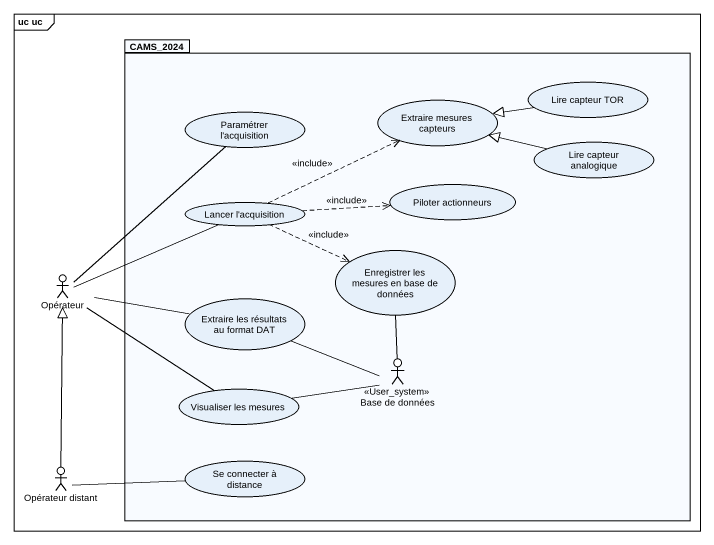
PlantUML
@startuml
mainframe uc uc
package CAMS_2024 {
  usecase "Lire capteur TOR" as Lire_capteur_TOR
  usecase "Paramétrer l'acquisition" as Paramétrer_l_acquisition
  usecase "Extraire mesures capteurs" as Extraire_mesures_capteurs
  usecase "Lire capteur analogique" as Lire_capteur_analogique
  usecase "Piloter actionneurs" as Piloter_actionneurs
  usecase "Lancer l'acquisition" as Lancer_l_acquisition
  usecase "Enregistrer les mesures en base de données" as Enregistrer_les_mesures_en
  usecase "Extraire les résultats au format DAT" as Extraire_les_résultats_au
  usecase "Visualiser les mesures" as Visualiser_les_mesures
  actor "Base de données" as Base_de_données <<User_system>>
  usecase "Se connecter à distance" as Se_connecter_à_distance
}
actor Opérateur
actor "Opérateur distant" as Opérateur_distant
Lire_capteur_TOR -left-|> Extraire_mesures_capteurs
Lire_capteur_analogique -left-|> Extraire_mesures_capteurs
Lancer_l_acquisition .right.> Extraire_mesures_capteurs : <<include>>
Lancer_l_acquisition .right.> Piloter_actionneurs : <<include>>
Lancer_l_acquisition .right.> Enregistrer_les_mesures_en : <<include>>
Opérateur -up- Paramétrer_l_acquisition
Opérateur -right- Lancer_l_acquisition
Opérateur -right- Extraire_les_résultats_au
Opérateur -- Visualiser_les_mesures
Enregistrer_les_mesures_en -- Base_de_données
Extraire_les_résultats_au -right- Base_de_données
Visualiser_les_mesures -right- Base_de_données
Opérateur_distant -up-|> Opérateur
Opérateur_distant -right- Se_connecter_à_distance
@enduml
